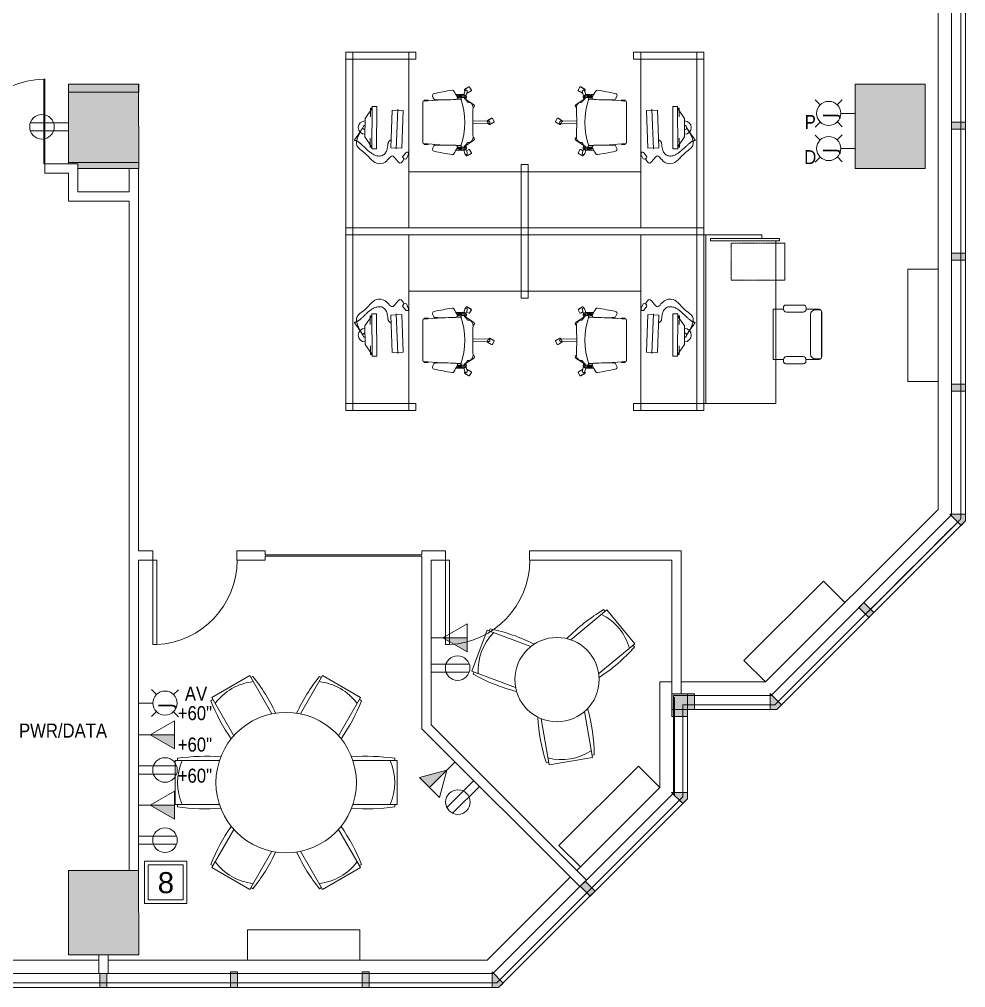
# Model space of a CAD drawing. Header units: inches. Extents: x 1 to 4574, y -953 to 1388.
# Drawn here: x 3360.3 to 3764.5, y -691.2 to -277.6 of the extents above; entities that cross this region are included whole.
import ezdxf

# ---------------------------------------------------------------- set-up
doc = ezdxf.new("R2010")
doc.units = ezdxf.units.IN
doc.header["$MEASUREMENT"] = 0
doc.linetypes.add('Dash', pattern=[0.25, 0.125, -0.125])
doc.linetypes.add('IMPORT-PHANTOM4', pattern=[0.625, 0.3125, -0.0625, 0.0625, -0.0625, 0.0625, -0.0625])
for name, color, linetype, lineweight in [('3rd Floor Revit Background_dwg', 8, 'Continuous', 9), ('A-ANNO-NOTE', 131, 'Continuous', 20), ('A-Area', 7, 'IMPORT-PHANTOM4', 9), ('A-DOOR', 31, 'Continuous', 9), ('A-FLOR', 192, 'Continuous', 9), ('A-WALL', 113, 'Continuous', 50), ('A-Wall-Exst', 7, 'Continuous', 9), ('A-Wall-Patt', 7, 'Continuous', 9), ('AWAEX', 7, 'Continuous', 9), ('E-COMM-IDEN', 2, 'Continuous', 9), ('E-ELEC-FIXT-IDEN', 2, 'Continuous', 9), ('I-FURN', 30, 'Continuous', 9), ('I-FURN-HDLN', 30, 'Continuous', 9), ('I-WALL', 2, 'Continuous', 9), ('MHV', 7, 'Continuous', 9)]:
    doc.layers.add(name, color=color, linetype=linetype, lineweight=lineweight)
doc.styles.add('Arial', font='arial.ttf', dxfattribs={"height": 9})
doc.styles.add('Arial_3', font='arial.ttf', dxfattribs={"width": 0.85, "height": 6})
doc.styles.add('Tahoma', font='tahoma.ttf', dxfattribs={"height": 6})

# ---------------------------------------------------------------- blocks, each defined once
blk = doc.blocks.new('Workstation - 6x6 - Workstation - 6x6-1564309-3rd Floor New Construction - Tel_Data_Elec Plan')
at = {"layer": 'I-FURN'}
for p, q in [((-28.5, 76.5), (-25.5, 76.5)), ((-28.5, 73.5), (-28.5, 76.5)), ((-25.5, 76.5), (-1.5, 76.5)), ((-25.5, 76.5), (-25.5, 73.5)), ((-1.5, 73.5), (-1.5, 76.5)), ((-1.5, 76.5), (1.5, 76.5)), ((-1.5, 76.5), (-1.5, 73.5)), ((1.5, 76.5), (-1.5, 76.5)), ((1.5, 76.5), (1.5, 73.5)), ((1.5, 73.5), (1.5, 76.5)), ((25.5, 76.5), (1.5, 76.5)), ((28.5, 76.5), (25.5, 76.5)), ((25.5, 76.5), (25.5, 73.5)), ((28.5, 73.5), (28.5, 76.5)), ((-25.5, 73.5), (-28.5, 73.5)), ((-25.5, 73.5), (-1.5, 73.5)), ((-25.5, 25.5), (-25.5, 73.5)), ((1.5, 73.5), (-1.5, 73.5)), ((-1.5, 73.5), (-1.5, 1.5)), ((-1.5, 73.5), (1.5, 73.5)), ((-1.5, 1.5), (-1.5, 73.5)), ((1.5, 1.5), (1.5, 73.5)), ((1.5, 73.5), (1.5, 1.5)), ((25.5, 73.5), (1.5, 73.5)), ((25.5, 73.5), (28.5, 73.5)), ((25.5, 25.5), (25.5, 73.5)), ((-47.27, 59.05), (-48.33, 60.88)), ((-48.32, 60.78), (-48.28, 60.8)), ((-47.35, 59.11), (-48.32, 60.78)), ((-48.26, 61.16), (-46.97, 61.9)), ((-47.32, 59.13), (-47.35, 59.11)), ((-47.21, 52.83), (-47.07, 59.37)), ((-46.04, 59.53), (-47, 58.97)), ((-46.69, 61.83), (-45.63, 59.99)), ((-46.65, 61.75), (-46.61, 61.77)), ((-46.61, 61.77), (-45.65, 60.09)), ((-45.71, 59.72), (-46.04, 59.53)), ((-45.89, 52.83), (-46.03, 59.37)), ((-45.65, 60.09), (-45.68, 60.07)), ((46.69, 61.83), (45.63, 59.99)), ((46.61, 61.77), (45.65, 60.09)), ((45.65, 60.09), (45.68, 60.07)), ((45.71, 59.72), (46.04, 59.53)), ((45.89, 52.83), (46.03, 59.37)), ((46.04, 59.53), (47, 58.97)), ((46.65, 61.75), (46.61, 61.77)), ((48.26, 61.16), (46.97, 61.9)), ((47.21, 52.83), (47.07, 59.37)), ((47.27, 59.05), (48.33, 60.88)), ((47.32, 59.13), (47.35, 59.11)), ((47.35, 59.11), (48.32, 60.78)), ((48.32, 60.78), (48.28, 60.8)), ((-60.64, 49.33), (-61.7, 51.17)), ((-61.69, 51.07), (-61.65, 51.09)), ((-60.72, 49.4), (-61.69, 51.07)), ((-61.63, 51.44), (-60.34, 52.19)), ((-60.07, 52.11), (-59.01, 50.28)), ((-60.02, 52.03), (-59.98, 52.05)), ((-59.98, 52.05), (-59.02, 50.38)), ((-57.8, 49.87), (-59.46, 50.37)), ((-59.02, 50.38), (-59.05, 50.36)), ((-57.65, 50.03), (-58.25, 49.41)), ((-56.45, 49.78), (-57.36, 50.07)), ((-56.81, 49.23), (-54.26, 53.12)), ((-54.26, 53.12), (-53.74, 53.53)), ((-38.84, 53.12), (-39.36, 53.53)), ((-36.29, 49.23), (-38.84, 53.12)), ((-36.64, 49.78), (-35.73, 50.07)), ((-35.45, 50.03), (-34.84, 49.41)), ((-35.3, 49.87), (-33.64, 50.37)), ((-34.37, 50.15), (-34.96, 51.17)), ((-34.94, 51.07), (-34.91, 51.09)), ((-34.41, 50.14), (-34.94, 51.07)), ((-34.88, 51.44), (-33.59, 52.19)), ((-33.32, 52.11), (-32.26, 50.28)), ((-33.27, 52.03), (-33.24, 52.05)), ((-33.24, 52.05), (-32.28, 50.38)), ((-32.34, 50), (-32.8, 49.74)), ((-32.28, 50.38), (-32.31, 50.36)), ((33.32, 52.11), (32.26, 50.28)), ((33.24, 52.05), (32.28, 50.38)), ((32.28, 50.38), (32.31, 50.36)), ((32.34, 50), (32.8, 49.74)), ((33.27, 52.03), (33.24, 52.05)), ((34.88, 51.44), (33.59, 52.19)), ((35.3, 49.87), (33.64, 50.37)), ((34.37, 50.15), (34.96, 51.17)), ((34.41, 50.14), (34.94, 51.07)), ((35.45, 50.03), (34.84, 49.41)), ((34.94, 51.07), (34.91, 51.09)), ((36.64, 49.78), (35.73, 50.07)), ((36.29, 49.23), (38.84, 53.12)), ((38.84, 53.12), (39.36, 53.53)), ((54.26, 53.12), (53.74, 53.53)), ((56.81, 49.23), (54.26, 53.12)), ((56.45, 49.78), (57.36, 50.07)), ((57.65, 50.03), (58.25, 49.41)), ((57.8, 49.87), (59.46, 50.37)), ((60.07, 52.11), (59.01, 50.28)), ((59.98, 52.05), (59.02, 50.38)), ((59.02, 50.38), (59.05, 50.36)), ((60.02, 52.03), (59.98, 52.05)), ((61.63, 51.44), (60.34, 52.19)), ((60.64, 49.33), (61.7, 51.17)), ((60.72, 49.4), (61.69, 51.07)), ((61.69, 51.07), (61.65, 51.09)), ((-60.69, 49.41), (-60.72, 49.4)), ((-60, 49.48), (-60.37, 49.26)), ((-58.42, 48.91), (-59.78, 49.38)), ((-58.49, 46.69), (-58.48, 45.54)), ((-58.4, 47.17), (-58.42, 48.98)), ((-58.34, 48.95), (-58.35, 48.03)), ((-58.35, 48.03), (-58.01, 48.02)), ((-57.05, 48.95), (-58.34, 48.95)), ((-58.05, 47.53), (-58.05, 46.27)), ((-58.01, 48.29), (-58.01, 46.32)), ((-57.56, 48.29), (-58.01, 48.29)), ((-57.56, 46.36), (-57.56, 48.29)), ((-57.56, 48.02), (-57.02, 48.01)), ((-57.52, 47.56), (-57.54, 46.32)), ((-57.22, 47.26), (-57.23, 48.01)), ((-57.11, 47.03), (-57.1, 46.69)), ((-57.1, 46.69), (-57.11, 46.18)), ((-56.83, 49.19), (-56.81, 49.23)), ((-56.47, 46.92), (-56.48, 45.93)), ((-36.63, 46.92), (-36.62, 45.93)), ((-36.27, 49.19), (-36.29, 49.23)), ((-35.54, 48.02), (-36.08, 48.01)), ((-36.05, 48.95), (-34.76, 48.95)), ((-35.98, 47.03), (-36, 46.69)), ((-36, 46.69), (-35.99, 46.18)), ((-35.87, 47.26), (-35.86, 48.01)), ((-35.57, 47.56), (-35.55, 46.32)), ((-35.54, 48.29), (-35.08, 48.29)), ((-35.54, 46.36), (-35.54, 48.29)), ((-35.08, 48.29), (-35.08, 46.32)), ((-34.74, 48.03), (-35.08, 48.02)), ((-35.04, 47.53), (-35.05, 46.27)), ((-34.76, 48.95), (-34.74, 48.03)), ((-34.7, 47.17), (-34.67, 48.98)), ((-34.68, 48.91), (-33.32, 49.38)), ((-34.61, 46.69), (-34.62, 45.54)), ((34.68, 48.91), (33.32, 49.38)), ((34.61, 46.69), (34.62, 45.54)), ((34.7, 47.17), (34.67, 48.98)), ((34.76, 48.95), (34.74, 48.03)), ((34.74, 48.03), (35.08, 48.02)), ((36.05, 48.95), (34.76, 48.95)), ((35.04, 47.53), (35.05, 46.27)), ((35.08, 48.29), (35.08, 46.32)), ((35.54, 48.29), (35.08, 48.29)), ((35.54, 46.36), (35.54, 48.29)), ((35.54, 48.02), (36.08, 48.01)), ((35.57, 47.56), (35.55, 46.32)), ((35.87, 47.26), (35.86, 48.01)), ((35.98, 47.03), (36, 46.69)), ((36, 46.69), (35.99, 46.18)), ((36.27, 49.19), (36.29, 49.23)), ((36.63, 46.92), (36.62, 45.93)), ((56.47, 46.92), (56.48, 45.93)), ((56.83, 49.19), (56.81, 49.23)), ((57.56, 48.02), (57.02, 48.01)), ((57.05, 48.95), (58.34, 48.95)), ((57.11, 47.03), (57.1, 46.69)), ((57.1, 46.69), (57.11, 46.18)), ((57.22, 47.26), (57.23, 48.01)), ((57.52, 47.56), (57.54, 46.32)), ((57.56, 48.29), (58.01, 48.29)), ((57.56, 46.36), (57.56, 48.29)), ((58.01, 48.29), (58.01, 46.32)), ((58.35, 48.03), (58.01, 48.02)), ((58.05, 47.53), (58.05, 46.27)), ((58.34, 48.95), (58.35, 48.03)), ((58.4, 47.17), (58.42, 48.98)), ((58.42, 48.91), (59.78, 49.38)), ((58.49, 46.69), (58.48, 45.54)), ((60, 49.48), (60.37, 49.26)), ((60.69, 49.41), (60.72, 49.4)), ((-56.05, 33.66), (-55.89, 33.66)), ((-56.05, 32.08), (-56.05, 33.66)), ((-55.89, 35.41), (-55.62, 31.63)), ((-55.89, 33.66), (-55.89, 32.08)), ((-37.48, 31.63), (-37.21, 35.41)), ((-37.2, 33.66), (-37.2, 32.08)), ((-37.05, 33.66), (-37.2, 33.66)), ((-37.05, 32.08), (-37.05, 33.66)), ((37.05, 33.66), (37.2, 33.66)), ((37.05, 32.08), (37.05, 33.66)), ((37.2, 33.66), (37.2, 32.08)), ((37.48, 31.63), (37.21, 35.41)), ((55.89, 35.41), (55.62, 31.63)), ((55.89, 33.66), (55.89, 32.08)), ((56.05, 33.66), (55.89, 33.66)), ((56.05, 32.08), (56.05, 33.66)), ((-55.89, 32.08), (-56.05, 32.08)), ((-55.62, 31.63), (-55.16, 31.5)), ((-55.16, 31.5), (-37.94, 31.5)), ((-37.94, 31.5), (-37.48, 31.63)), ((-37.2, 32.08), (-37.05, 32.08)), ((37.2, 32.08), (37.05, 32.08)), ((37.94, 31.5), (37.48, 31.63)), ((55.16, 31.5), (37.94, 31.5)), ((55.62, 31.63), (55.16, 31.5)), ((55.89, 32.08), (56.05, 32.08)), ((-76.5, 28.5), (-76.5, 1.5)), ((-76.5, 25.5), (-76.5, 28.5)), ((-76.5, 28.5), (-73.5, 28.5)), ((-73.5, 28.5), (-76.5, 28.5)), ((-73.5, 25.5), (-76.5, 25.5)), ((-73.5, 28.5), (-73.5, 25.5)), ((-73.5, 1.5), (-73.5, 28.5)), ((-73.5, 25.5), (-1.5, 25.5)), ((-32.76, 25.23), (-30.95, 24.45)), ((73.5, 25.5), (1.5, 25.5)), ((32.76, 25.23), (30.95, 24.45)), ((73.5, 28.5), (73.5, 25.5)), ((76.5, 28.5), (73.5, 28.5)), ((73.5, 28.5), (76.5, 28.5)), ((73.5, 1.5), (73.5, 28.5)), ((73.5, 25.5), (76.5, 25.5)), ((76.5, 28.5), (76.5, 1.5)), ((76.5, 25.5), (76.5, 28.5)), ((-52.22, 20.74), (-35.26, 20.05)), ((-51.58, 23.01), (-51.74, 18.36)), ((-35.58, 22.46), (-51.58, 23.01)), ((-35.74, 17.8), (-35.58, 22.46)), ((-31.89, 22.83), (-33.46, 24.02)), ((31.89, 22.83), (33.46, 24.02)), ((52.22, 20.74), (35.26, 20.05)), ((35.58, 22.46), (51.58, 23.01)), ((35.74, 17.8), (35.58, 22.46)), ((51.58, 23.01), (51.74, 18.36)), ((-51.74, 18.36), (-35.74, 17.8)), ((51.74, 18.36), (35.74, 17.8)), ((-53.39, 9.8), (-53.38, 11.8)), ((-35.26, 9.7), (-53.39, 9.8)), ((-53.38, 11.8), (-35.25, 11.7)), ((-52.61, 9.79), (-52.62, 9.07)), ((-52.62, 9.07), (-48.89, 9.05)), ((-48.28, 6.77), (-52.61, 9.79)), ((-36.03, 9.71), (-40.4, 6.73)), ((-39.77, 9), (-36.04, 8.98)), ((-36.04, 8.98), (-36.03, 9.71)), ((-35.25, 11.7), (-35.26, 9.7)), ((53.38, 11.8), (35.25, 11.7)), ((35.25, 11.7), (35.26, 9.7)), ((35.26, 9.7), (53.39, 9.8)), ((36.03, 9.71), (40.4, 6.73)), ((36.04, 8.98), (36.03, 9.71)), ((39.77, 9), (36.04, 8.98)), ((48.28, 6.77), (52.61, 9.79)), ((52.62, 9.07), (48.89, 9.05)), ((52.61, 9.79), (52.62, 9.07)), ((53.39, 9.8), (53.38, 11.8)), ((-40.4, 6.73), (-48.28, 6.77)), ((40.4, 6.73), (48.28, 6.77)), ((-76.5, -1.5), (-76.5, 1.5)), ((-76.5, 1.5), (-73.5, 1.5)), ((-73.5, 1.5), (-73.5, -1.5)), ((-1.5, 1.5), (-73.5, 1.5)), ((-1.5, 1.5), (1.5, 1.5)), ((-1.5, -1.5), (-1.5, 1.5)), ((1.5, 1.5), (-1.5, 1.5)), ((-1.5, 1.5), (-1.5, -1.5)), ((1.5, 1.5), (1.5, -1.5)), ((1.5, -1.5), (1.5, 1.5)), ((1.5, 1.5), (73.5, 1.5)), ((73.5, 1.5), (73.5, -1.5)), ((76.5, 1.5), (73.5, 1.5)), ((76.5, -1.5), (76.5, 1.5)), ((-73.5, -1.5), (-76.5, -1.5)), ((-73.5, -1.5), (-1.5, -1.5)), ((1.5, -1.5), (-1.5, -1.5)), ((-1.5, -1.5), (1.5, -1.5)), ((73.5, -1.5), (1.5, -1.5)), ((73.5, -1.5), (76.5, -1.5))]:
    blk.add_line(p, q, dxfattribs=at)
for centre, radius, start, end in [((-48.16, 60.98), 0.2, 120, 210), ((-47.1, 59.15), 0.2, 209.8466, 275.235), ((-47.1, 59.15), 0.2, 275.235, 299.8607), ((-45.54, 59.34), 1.53, 164.4505, 178.7927), ((-46.45, 59.59), 0.583, 134.254, 164.4505), ((-46.87, 61.73), 0.2, 30, 120.1357), ((-46.55, 59.69), 0.445, 45.7229, 134.2771), ((-46.64, 59.59), 0.583, 15.5495, 45.746), ((-47.55, 59.34), 1.53, 1.2073, 15.5495), ((-45.81, 59.89), 0.2, 299.8643, 30), ((45.81, 59.89), 0.2, 150, 240.1357), ((47.55, 59.34), 1.53, 164.4505, 178.7927), ((46.64, 59.59), 0.583, 134.254, 164.4505), ((46.55, 59.69), 0.445, 45.7229, 134.2771), ((46.87, 61.73), 0.2, 59.8643, 150), ((46.45, 59.59), 0.583, 15.5495, 45.746), ((47.1, 59.15), 0.2, 240.1393, 264.765), ((45.54, 59.34), 1.53, 1.2073, 15.5495), ((47.1, 59.15), 0.2, 264.765, 330.1534), ((48.16, 60.98), 0.2, 330, 60), ((-61.53, 51.27), 0.2, 119.832, 210), ((-59.92, 49.97), 0.445, 117.8208, 206.0638), ((-60.24, 52.01), 0.2, 30, 120), ((-59.8, 50.03), 0.583, 206.0911, 236.3507), ((-59.86, 49.85), 0.583, 87.4248, 117.8208), ((-59.9, 48.91), 1.53, 73.2073, 87.502), ((-59.18, 50.18), 0.2, 15.1327, 29.8705), ((-57.46, 49.76), 0.323, 29.6621, 124.4716), ((-57.92, 49.37), 0.922, 9.6607, 36.4682), ((-60.32, 53.76), 5.75, 305.3709, 317.4948), ((-52.29, 45.83), 5.54, 121.0187, 133.18), ((-70.37, 51.52), 15.26, 356.4473, 358.5687), ((-52.87, 50.72), 2.29, 134.5977, 169.3918), ((-52.74, 50.06), 2.87, 95.705, 127.0086), ((-53.9, 52.43), 1.12, 25.6219, 82.0752), ((-46.55, 297.94), 245.12, 268.4848, 271.5152), ((-39.2, 52.43), 1.12, 97.9248, 154.3781), ((-40.35, 50.06), 2.87, 52.9914, 84.295), ((-40.23, 50.72), 2.29, 10.6082, 45.4023), ((-22.73, 51.52), 15.26, 181.4313, 183.5527), ((-40.81, 45.83), 5.54, 46.82, 58.9813), ((-32.78, 53.76), 5.75, 222.5052, 234.6291), ((-35.17, 49.37), 0.922, 143.5318, 170.3393), ((-35.63, 49.76), 0.323, 55.5284, 150.3379), ((-34.79, 51.27), 0.2, 119.8879, 210), ((-33.2, 48.91), 1.53, 92.498, 106.7927), ((-33.49, 52.01), 0.2, 30, 120), ((-33.24, 49.85), 0.583, 62.1792, 92.5752), ((-33.3, 50.03), 0.583, 303.4497, 333.9089), ((-33.18, 49.97), 0.445, 333.9362, 62.1792), ((-32.44, 50.18), 0.2, 300, 30.2094), ((32.44, 50.18), 0.2, 149.7906, 240), ((33.18, 49.97), 0.445, 117.8208, 206.0638), ((33.3, 50.03), 0.583, 206.0911, 236.5503), ((33.24, 49.85), 0.583, 87.4248, 117.8208), ((33.2, 48.91), 1.53, 73.2073, 87.502), ((33.49, 52.01), 0.2, 60, 150), ((34.79, 51.27), 0.2, 330, 60.1121), ((35.63, 49.76), 0.323, 29.6621, 124.4716), ((35.17, 49.37), 0.922, 9.6607, 36.4682), ((32.78, 53.76), 5.75, 305.3709, 317.4948), ((40.81, 45.83), 5.54, 121.0187, 133.18), ((22.73, 51.52), 15.26, 356.4473, 358.5687), ((40.23, 50.72), 2.29, 134.5977, 169.3918), ((40.35, 50.06), 2.87, 95.705, 127.0086), ((39.2, 52.43), 1.12, 25.6219, 82.0752), ((46.55, 297.94), 245.12, 268.4848, 271.5152), ((53.9, 52.43), 1.12, 97.9248, 154.3781), ((52.74, 50.06), 2.87, 52.9914, 84.295), ((52.87, 50.72), 2.29, 10.6082, 45.4023), ((70.37, 51.52), 15.26, 181.4313, 183.5527), ((52.29, 45.83), 5.54, 46.82, 58.9813), ((60.32, 53.76), 5.75, 222.5052, 234.6291), ((57.92, 49.37), 0.922, 143.5318, 170.3393), ((57.46, 49.76), 0.323, 55.5284, 150.3379), ((59.18, 50.18), 0.2, 150.1295, 164.8673), ((59.9, 48.91), 1.53, 92.498, 106.7927), ((59.86, 49.85), 0.583, 62.1792, 92.5752), ((60.24, 52.01), 0.2, 60, 150), ((59.8, 50.03), 0.583, 303.6493, 333.9089), ((59.92, 49.97), 0.445, 333.9362, 62.1792), ((61.53, 51.27), 0.2, 330, 60.168), ((-60.47, 49.43), 0.2, 210, 299.888), ((-59.27, 50.82), 1.53, 236.4124, 250.7927), ((-45.25, 20.67), 28.17, 115.3981, 121.4567), ((-57.61, 46.77), 0.887, 120.1857, 184.8367), ((-57.83, 48.99), 0.593, 84.0219, 180.9117), ((-57.75, 45.83), 0.533, 66.9672, 123.7509), ((-57.75, 45.9), 0.5, 67.0573, 121.4674), ((-57.9, 48.94), 0.657, 1.3207, 77.9642), ((-58.04, 46.73), 0.971, 17.6225, 57.9495), ((-57.03, 45.48), 0.711, 2.0473, 115.4842), ((-56.1, 48.52), 1.04, 148.1398, 233.8639), ((-58.24, 49.29), 1.25, 346.3769, 10.9189), ((-46.55, 17.95), 31.42, 71.1164, 108.8836), ((-54.64, 46.83), 1.84, 146.599, 177.2887), ((-38.46, 46.83), 1.84, 2.7113, 33.401), ((-36.07, 45.48), 0.711, 64.5158, 177.9527), ((-37, 48.52), 1.04, 306.1361, 31.8602), ((-34.85, 49.29), 1.25, 169.0811, 193.6231), ((-35.06, 46.73), 0.971, 122.0505, 162.3775), ((-35.19, 48.94), 0.657, 102.0358, 178.6793), ((-47.84, 20.67), 28.17, 58.5497, 64.6019), ((-35.34, 45.83), 0.533, 56.2491, 113.0328), ((-35.34, 45.9), 0.5, 58.5326, 112.9427), ((-35.27, 48.99), 0.593, 359.0883, 95.9781), ((-35.49, 46.77), 0.887, 355.1633, 59.8143), ((-33.82, 50.82), 1.53, 289.2073, 303.5114), ((33.82, 50.82), 1.53, 236.4886, 250.7927), ((47.84, 20.67), 28.17, 115.3981, 121.4503), ((35.49, 46.77), 0.887, 120.1857, 184.8367), ((35.27, 48.99), 0.593, 84.0219, 180.9117), ((35.34, 45.83), 0.533, 66.9672, 123.7509), ((35.34, 45.9), 0.5, 67.0573, 121.4674), ((35.19, 48.94), 0.657, 1.3207, 77.9642), ((35.06, 46.73), 0.971, 17.6225, 57.9495), ((36.07, 45.48), 0.711, 2.0473, 115.4842), ((37, 48.52), 1.04, 148.1398, 233.8639), ((34.85, 49.29), 1.25, 346.3769, 10.9189), ((46.55, 17.95), 31.42, 71.1164, 108.8836), ((38.46, 46.83), 1.84, 146.599, 177.2887), ((54.64, 46.83), 1.84, 2.7113, 33.401), ((57.03, 45.48), 0.711, 64.5158, 177.9527), ((56.1, 48.52), 1.04, 306.1361, 31.8602), ((58.24, 49.29), 1.25, 169.0811, 193.6231), ((58.04, 46.73), 0.971, 122.0505, 162.3775), ((57.9, 48.94), 0.657, 102.0358, 178.6793), ((45.25, 20.67), 28.17, 58.5433, 64.6019), ((57.75, 45.83), 0.533, 56.2491, 113.0328), ((57.75, 45.9), 0.5, 58.5326, 112.9427), ((57.83, 48.99), 0.593, 359.0883, 95.9781), ((57.61, 46.77), 0.887, 355.1633, 59.8143), ((59.27, 50.82), 1.53, 289.2073, 303.5876), ((60.47, 49.43), 0.2, 240.112, 330), ((-59.56, 44.06), 0.749, 121.5732, 189.0231), ((113.54, 72.48), 176.17, 189.3216, 191.8621), ((-211.8, 39.95), 155.58, 358.8191, 2.0473), ((118.7, 39.95), 155.58, 177.9527, 181.1809), ((-206.63, 72.48), 176.17, 348.1407, 350.6784), ((-33.53, 44.06), 0.749, 350.9769, 58.6662), ((33.53, 44.06), 0.749, 121.3338, 189.0231), ((206.63, 72.48), 176.17, 189.3216, 191.8593), ((-118.7, 39.95), 155.58, 358.8191, 2.0473), ((211.8, 39.95), 155.58, 177.9527, 181.1809), ((-113.54, 72.48), 176.17, 348.1379, 350.6784), ((59.56, 44.06), 0.749, 350.9769, 58.4268), ((209.19, 57.38), 265.99, 183.7702, 184.7367), ((-302.29, 57.38), 265.99, 355.2633, 356.2298), ((302.29, 57.38), 265.99, 183.7702, 184.7367), ((-209.19, 57.38), 265.99, 355.2633, 356.2298), ((-58.03, 36.45), 0.859, 192.1424, 292.8427), ((-61.62, 45.01), 10.15, 292.7913, 299.9233), ((-56.87, 36.75), 0.615, 299.9233, 358.8191), ((-55.33, 33.83), 0.589, 197.5488, 225.5119), ((-37.77, 33.83), 0.589, 314.4881, 342.4512), ((-36.23, 36.75), 0.615, 181.1809, 240.0767), ((-31.47, 45.01), 10.15, 240.0767, 247.2087), ((-35.07, 36.45), 0.859, 247.1573, 348.4211), ((35.07, 36.45), 0.859, 191.5789, 292.8427), ((31.47, 45.01), 10.15, 292.7913, 299.9233), ((36.23, 36.75), 0.615, 299.9233, 358.8191), ((37.77, 33.83), 0.589, 197.5488, 225.5119), ((55.33, 33.83), 0.589, 314.4881, 342.4512), ((56.87, 36.75), 0.615, 181.1809, 240.0767), ((61.62, 45.01), 10.15, 240.0767, 247.2087), ((58.03, 36.45), 0.859, 247.1573, 347.8576), ((-55.33, 31.9), 0.589, 125.1062, 162.4512), ((-37.77, 31.9), 0.589, 17.5488, 54.8938), ((37.77, 31.9), 0.589, 125.1062, 162.4512), ((55.33, 31.9), 0.589, 17.5488, 54.8938), ((-33.17, 24.66), 0.703, 53.6377, 246.0314), ((33.17, 24.66), 0.703, 293.9686, 126.3623), ((-32.02, 23.99), 1.17, 276.4899, 23.1791), ((32.02, 23.99), 1.17, 156.8209, 263.5101), ((-44.34, 6.75), 2.88, 179.7002, 359.7002), ((-44.34, 6.75), 0.885, 179.7002, 359.7002), ((44.34, 6.75), 2.88, 180.2998, 0.2998), ((44.34, 6.75), 0.885, 180.2998, 0.2998)]:
    blk.add_arc(centre, radius, start, end, dxfattribs=at)
for points, knots in [([(-44.31, 5.87), (-37.07, 1.09), (-33.91, 7.56), (-28.34, 10.27), (-29.21, 16.39), (-34.37, 18.27), (-27.73, 21.55), (-30.02, 22.89), (-31.01, 23.4)], [0, 0, 0, 0, 4.203758, 11.310205, 15.301003, 21.109862, 25.639067, 29.008441, 29.008441, 29.008441, 29.008441]), ([(44.31, 5.87), (37.07, 1.09), (33.91, 7.56), (28.34, 10.27), (29.21, 16.39), (34.37, 18.27), (27.73, 21.55), (30.02, 22.89), (31.01, 23.4)], [0, 0, 0, 0, 4.203758, 11.310205, 15.301003, 21.109862, 25.639067, 29.008441, 29.008441, 29.008441, 29.008441]), ([(-44.31, 5.87), (-44.1, 5.73), (-43.67, 5.45), (-43.03, 5.03), (-42.39, 4.6), (-41.86, 4.24), (-41.44, 3.95), (-41.13, 3.73), (-40.82, 3.51), (-40.5, 3.28), (-40.19, 3.06), (-39.93, 2.87), (-39.72, 2.72), (-39.59, 2.63), (-39.49, 2.56), (-39.41, 2.5), (-39.33, 2.45), (-39.27, 2.41), (-39.22, 2.38), (-39.18, 2.36), (-39.15, 2.33), (-39.11, 2.31), (-39.07, 2.29), (-39.03, 2.27), (-39, 2.27), (-38.97, 2.27), (-38.95, 2.27), (-38.91, 2.28), (-38.89, 2.3), (-38.87, 2.32), (-38.85, 2.35), (-38.84, 2.38), (-38.83, 2.42), (-38.82, 2.45), (-38.82, 2.48), (-38.81, 2.51), (-38.8, 2.56), (-38.79, 2.62), (-38.77, 2.7), (-38.75, 2.78), (-38.73, 2.86), (-38.71, 2.93), (-38.68, 3.04), (-38.62, 3.22), (-38.5, 3.47), (-38.34, 3.74), (-38.15, 4.01), (-37.95, 4.27), (-37.75, 4.52), (-37.47, 4.86), (-37.11, 5.26), (-36.67, 5.74), (-36.03, 6.42), (-35.19, 7.31), (-34.19, 8.44), (-33.27, 9.63), (-32.51, 11), (-32.16, 12.3), (-32.19, 13.42), (-32.42, 14.23), (-32.86, 14.94), (-33.49, 15.5), (-34.23, 15.89), (-34.94, 16.14), (-35.59, 16.29), (-36.17, 16.4), (-36.75, 16.48), (-37.24, 16.54), (-37.63, 16.6), (-37.92, 16.67), (-38.19, 16.77), (-38.44, 16.94), (-38.64, 17.15), (-38.81, 17.39), (-38.96, 17.65), (-39.04, 17.83), (-39.08, 17.91)], [0, 0, 0, 0, 0.063928, 0.127857, 0.191785, 0.255713, 0.287677, 0.319641, 0.351605, 0.38357, 0.415534, 0.447498, 0.46348, 0.479462, 0.487453, 0.495444, 0.503435, 0.511426, 0.514814, 0.518203, 0.521591, 0.524979, 0.528367, 0.531756, 0.535144, 0.536838, 0.538532, 0.54192, 0.545309, 0.547003, 0.548697, 0.552085, 0.555473, 0.558862, 0.560556, 0.56225, 0.565638, 0.572415, 0.579191, 0.585968, 0.592744, 0.599521, 0.606297, 0.61985, 0.646956, 0.674062, 0.701168, 0.728275, 0.755381, 0.782487, 0.836699, 0.890911, 0.945123, 1.070551, 1.19598, 1.321408, 1.446836, 1.585346, 1.654601, 1.723857, 1.793112, 1.862367, 1.931622, 2.000877, 2.049938, 2.099, 2.148061, 2.197123, 2.221654, 2.246184, 2.270715, 2.295246, 2.319777, 2.344307, 2.368838, 2.393369, 2.393369, 2.393369, 2.393369]), ([(44.31, 5.87), (44.1, 5.73), (43.67, 5.45), (43.03, 5.03), (42.39, 4.6), (41.86, 4.24), (41.44, 3.95), (41.13, 3.73), (40.82, 3.51), (40.5, 3.28), (40.19, 3.06), (39.93, 2.87), (39.72, 2.72), (39.59, 2.63), (39.49, 2.56), (39.41, 2.5), (39.33, 2.45), (39.27, 2.41), (39.22, 2.38), (39.18, 2.36), (39.15, 2.33), (39.11, 2.31), (39.07, 2.29), (39.03, 2.27), (39, 2.27), (38.97, 2.27), (38.95, 2.27), (38.91, 2.28), (38.89, 2.3), (38.87, 2.32), (38.85, 2.35), (38.84, 2.38), (38.83, 2.42), (38.82, 2.45), (38.82, 2.48), (38.81, 2.51), (38.8, 2.56), (38.79, 2.62), (38.77, 2.7), (38.75, 2.78), (38.73, 2.86), (38.71, 2.93), (38.68, 3.04), (38.62, 3.22), (38.5, 3.47), (38.34, 3.74), (38.15, 4.01), (37.95, 4.27), (37.75, 4.52), (37.47, 4.86), (37.11, 5.26), (36.67, 5.74), (36.03, 6.42), (35.19, 7.31), (34.19, 8.44), (33.27, 9.63), (32.51, 11), (32.16, 12.3), (32.19, 13.42), (32.42, 14.23), (32.86, 14.94), (33.49, 15.5), (34.23, 15.89), (34.94, 16.14), (35.59, 16.29), (36.17, 16.4), (36.75, 16.48), (37.24, 16.54), (37.63, 16.6), (37.92, 16.67), (38.19, 16.77), (38.44, 16.94), (38.64, 17.15), (38.81, 17.39), (38.96, 17.65), (39.04, 17.83), (39.08, 17.91)], [0, 0, 0, 0, 0.063928, 0.127857, 0.191785, 0.255713, 0.287677, 0.319641, 0.351605, 0.38357, 0.415534, 0.447498, 0.46348, 0.479462, 0.487453, 0.495444, 0.503435, 0.511426, 0.514814, 0.518203, 0.521591, 0.524979, 0.528367, 0.531756, 0.535144, 0.536838, 0.538532, 0.54192, 0.545309, 0.547003, 0.548697, 0.552085, 0.555473, 0.558862, 0.560556, 0.56225, 0.565638, 0.572415, 0.579191, 0.585968, 0.592744, 0.599521, 0.606297, 0.61985, 0.646956, 0.674062, 0.701168, 0.728275, 0.755381, 0.782487, 0.836699, 0.890911, 0.945123, 1.070551, 1.19598, 1.321408, 1.446836, 1.585346, 1.654601, 1.723857, 1.793112, 1.862367, 1.931622, 2.000877, 2.049938, 2.099, 2.148061, 2.197123, 2.221654, 2.246184, 2.270715, 2.295246, 2.319777, 2.344307, 2.368838, 2.393369, 2.393369, 2.393369, 2.393369])]:
    blk.add_open_spline(points, degree=3, knots=knots, dxfattribs=at)
blk = doc.blocks.new('Single-Flush - 36_ x 96_-1532445-3rd Floor New Construction - Tel_Data_Elec Plan')
at = {"layer": 'A-DOOR', "color": 250, "lineweight": 20}
for p, q in [((16.25, 2), (16.25, 38.02)), ((18, 38.02), (16.25, 38.02)), ((18, 2), (18, 38.02)), ((18, 2), (16.25, 2))]:
    blk.add_line(p, q, dxfattribs=at)
at = {"layer": 'A-DOOR'}
blk.add_arc((18, 2), 36.07, 92.7812, 180, dxfattribs=at)
blk = doc.blocks.new('Table _ Chairs - Seats 3 - 3 Diameter-571322-3rd Floor New Construction - Tel_Data_Elec Plan')
at = {"layer": 'I-FURN'}
for p, q in [((-9.37, 34.37), (-10.37, 34.37)), ((-9.37, 35.37), (-9.37, 15.37)), ((9.38, 35.37), (-9.37, 35.37)), ((9.38, 15.37), (9.38, 35.37)), ((10.38, 34.37), (9.38, 34.37)), ((-17.99, 0.44), (-35.32, -9.57)), ((35.32, -9.57), (17.99, 0.44)), ((-34.96, -8.2), (-34.46, -9.07)), ((34.46, -9.07), (34.96, -8.2)), ((-35.32, -9.57), (-25.95, -25.81)), ((25.95, -25.81), (35.32, -9.57)), ((-25.95, -25.81), (-8.62, -15.8)), ((8.62, -15.8), (25.95, -25.81)), ((-25.08, -25.31), (-24.58, -26.17)), ((24.58, -26.17), (25.08, -25.31))]:
    blk.add_line(p, q, dxfattribs=at)
blk.add_circle((0, 0), 18, dxfattribs=at)
for centre, radius, start, end in [((66.41, 22.75), 77.66, 171.3911, 186.1722), ((0, 11.4), 22.97, 65.9148, 114.0852), ((-66.41, 22.75), 77.66, 353.8278, 8.6089), ((13.5, -68.89), 77.66, 113.8278, 128.6089), ((-13.5, -68.89), 77.66, 51.3911, 66.1722), ((-9.87, -5.7), 22.97, 185.9148, 234.0852), ((9.87, -5.7), 22.97, 305.9148, 354.0852), ((-52.91, 46.14), 77.66, 291.3911, 306.1722), ((52.91, 46.14), 77.66, 233.8278, 248.6089)]:
    blk.add_arc(centre, radius, start, end, dxfattribs=at)
blk = doc.blocks.new('6FT_BENCHES - 6FT_BENCHES-1759733-3rd Floor New Construction - Tel_Data_Elec Plan')
at = {"layer": 'I-FURN'}
for p, q in [((-15.74, 30.23), (-15.74, -41.77)), ((-14.99, 30.23), (-15.74, 30.23)), ((9, 30.23), (-14.99, 30.23)), ((-14.99, -41.77), (-14.99, 30.23)), ((9, 28.73), (9, 30.23)), ((-12.88, 28.73), (-12.88, 27.67)), ((16.49, 28.73), (-12.88, 28.73)), ((-12.88, 27.67), (16.49, 27.67)), ((14.99, -41.77), (14.99, 27.67)), ((18.82, 26.62), (14.99, 26.62)), ((16.49, 27.67), (16.49, 28.73)), ((18.82, 10.89), (18.82, 26.62)), ((18.82, 26.62), (18.82, 10.89)), ((14.99, 10.89), (18.82, 10.89)), ((26.85, 0.26), (19.27, 0.26)), ((13.77, -1.52), (13.77, -23.02)), ((18.24, -1.52), (13.77, -1.52)), ((18.24, -0.77), (18.24, -1.52)), ((19.52, -2.79), (26.63, -2.79)), ((27.9, -1.52), (27.9, -0.8)), ((33.47, -1.52), (27.9, -1.52)), ((29.84, -20.77), (29.84, -3.77)), ((33.62, -1.77), (31.84, -1.77)), ((34.47, -22.02), (34.47, -2.52)), ((34.62, -21.77), (34.62, -2.77)), ((13.77, -23.02), (18.24, -23.02)), ((18.24, -23.02), (18.24, -23.77)), ((19.27, -24.8), (26.8, -24.8)), ((26.59, -21.75), (19.52, -21.75)), ((27.86, -23.02), (33.47, -23.02)), ((27.86, -23.74), (27.86, -23.02)), ((33.62, -22.77), (31.84, -22.77)), ((-15.74, -41.77), (-14.99, -41.77)), ((-14.99, -41.77), (14.99, -41.77))]:
    blk.add_line(p, q, dxfattribs=at)
for centre, radius, start, end in [((19.27, -0.77), 1.03, 90, 180), ((26.85, -0.8), 1.06, 0, 90), ((19.52, -1.52), 1.27, 180, 270), ((26.63, -1.52), 1.27, 270, 360), ((31.84, -3.77), 2, 90, 180), ((33.47, -2.52), 1, 360, 90), ((33.62, -2.77), 1, 360, 90), ((19.52, -23.02), 1.27, 90, 180), ((19.27, -23.77), 1.03, 180, 270), ((26.59, -23.02), 1.27, 0, 90), ((26.8, -23.74), 1.06, 270, 0), ((31.84, -20.77), 2, 180, 270), ((33.47, -22.02), 1, 270, 360), ((33.62, -21.77), 1, 270, 360)]:
    blk.add_arc(centre, radius, start, end, dxfattribs=at)
at = {"layer": 'I-FURN-HDLN', "linetype": 'Dash'}
for p, q in [((-4.05, 26.62), (-4.05, 10.89)), ((14.99, 26.62), (-4.05, 26.62)), ((-4.05, 10.89), (14.99, 10.89))]:
    blk.add_line(p, q, dxfattribs=at)
blk = doc.blocks.new('Single-Glass - No Frame - 36_ x 96_-2992229-3rd Floor New Construction - Tel_Data_Elec Plan')
at = {"layer": 'A-DOOR', "color": 250, "lineweight": 20}
for p, q in [((17.5, 2), (17.5, 38.06)), ((18, 38.06), (17.5, 38.06)), ((18, 2), (18, 38.06)), ((18, 2), (17.5, 2))]:
    blk.add_line(p, q, dxfattribs=at)
at = {"layer": 'A-DOOR'}
blk.add_arc((18, 2), 36.07, 90.7943, 180, dxfattribs=at)
blk = doc.blocks.new('Table _ Chairs - Seats 6 - 5 Diameter-571312-3rd Floor New Construction - Tel_Data_Elec Plan')
at = {"layer": 'I-FURN'}
for p, q in [((-9.37, 46.37), (-10.37, 46.37)), ((-9.37, 47.37), (-9.37, 28.5)), ((9.38, 47.37), (-9.37, 47.37)), ((9.38, 28.5), (9.38, 47.37)), ((10.38, 46.37), (9.38, 46.37)), ((-36.34, 31.81), (-45.72, 15.57)), ((-19.99, 22.37), (-36.34, 31.81)), ((-34.97, 32.17), (-35.47, 31.31)), ((36.34, 31.81), (19.99, 22.37)), ((35.47, 31.31), (34.97, 32.17)), ((45.72, 15.57), (36.34, 31.81)), ((-45.72, 15.57), (-29.37, 6.13)), ((-44.85, 15.07), (-45.35, 14.2)), ((29.37, 6.13), (45.72, 15.57)), ((45.35, 14.2), (44.85, 15.07)), ((-29.37, -6.13), (-45.72, -15.57)), ((45.72, -15.57), (29.37, -6.13)), ((-45.72, -15.57), (-36.34, -31.81)), ((-45.35, -14.2), (-44.85, -15.07)), ((36.34, -31.81), (45.72, -15.57)), ((44.85, -15.07), (45.35, -14.2)), ((-36.34, -31.81), (-19.99, -22.37)), ((19.99, -22.37), (36.34, -31.81)), ((-9.37, -28.5), (-9.37, -47.38)), ((9.38, -47.38), (9.38, -28.5)), ((-35.47, -31.31), (-34.97, -32.17)), ((34.97, -32.17), (35.47, -31.31)), ((-10.37, -46.38), (-9.37, -46.38)), ((-9.37, -47.38), (9.38, -47.38)), ((9.38, -46.38), (10.38, -46.38))]:
    blk.add_line(p, q, dxfattribs=at)
blk.add_circle((0, 0), 30, dxfattribs=at)
for centre, radius, start, end in [((66.41, 34.75), 77.66, 171.3911, 185.0379), ((0, 23.4), 22.97, 65.9148, 114.0852), ((-66.41, 34.75), 77.66, 354.9621, 8.6089), ((-20.27, 11.7), 22.97, 125.9148, 174.0852), ((-63.3, -40.14), 77.66, 54.9621, 68.6089), ((63.3, -40.14), 77.66, 111.3911, 125.0379), ((20.27, 11.7), 22.97, 5.9148, 54.0852), ((3.11, 74.89), 77.66, 231.3911, 245.0379), ((-3.11, 74.89), 77.66, 294.9621, 308.6089), ((3.11, -74.89), 77.66, 114.9621, 128.6089), ((-3.11, -74.89), 77.66, 51.3911, 65.0379), ((-20.27, -11.7), 22.97, 185.9148, 234.0852), ((20.27, -11.7), 22.97, 305.9148, 354.0852), ((-63.3, 40.14), 77.66, 291.3911, 305.0379), ((63.3, 40.14), 77.66, 234.9621, 248.6089), ((66.41, -34.75), 77.66, 174.9621, 188.6089), ((-66.41, -34.75), 77.66, 351.3911, 5.0379), ((0, -23.4), 22.97, 245.9148, 294.0852)]:
    blk.add_arc(centre, radius, start, end, dxfattribs=at)
blk = doc.blocks.new('3rd Floor Revit Background_dwg-1506769-3rd Floor New Construction - Tel_Data_Elec Plan')
at = {"layer": 'AWAEX'}
for points in [[(1513.14, -341.22), (1533.68, -341.22), (1533.67, -305.22), (1503.68, -305.22), (1503.68, -339.22), (1507.64, -339.22), (1507.64, -341.22)], [(1869.68, -341.22), (1869.68, -305.22), (1839.68, -305.22), (1839.68, -341.22)], [(1880.9, -324.46), (1886.88, -324.46), (1886.88, -321.46), (1880.9, -321.46)], [(1880.9, -380.46), (1886.88, -380.46), (1886.88, -377.46), (1880.9, -377.46)], [(1880.9, -436.46), (1886.88, -436.46), (1886.88, -433.46), (1880.9, -433.46)], [(1884.92, -493.73), (1880.15, -488.96), (1886.9, -488.96), (1886.9, -491.76)], [(1845.57, -533.05), (1847.69, -530.93), (1843.46, -526.7), (1841.34, -528.82)], [(1768.06, -572.38), (1761.36, -572.38), (1761.37, -565.7), (1768.06, -565.7)], [(1771.06, -572.38), (1771.05, -565.69), (1768.06, -565.69), (1768.06, -572.38)], [(1806.27, -572.38), (1808.25, -570.4), (1803.47, -565.63), (1803.47, -572.38)], [(1768.05, -575.38), (1768.05, -572.38), (1761.36, -572.38), (1761.36, -575.38)], [(1766.08, -612.57), (1761.31, -607.8), (1768.06, -607.8), (1768.06, -610.6)], [(1529.67, -677.22), (1533.68, -677.22), (1533.67, -641.23), (1503.68, -641.22), (1503.68, -677.22), (1528.59, -677.22)], [(1726.52, -652.11), (1722.29, -647.88), (1724.41, -645.76), (1728.64, -649.99)], [(1520.06, -691.22), (1520.06, -685.22), (1517.06, -685.22), (1517.06, -691.22)], [(1575.96, -691.22), (1575.96, -684.53), (1572.96, -684.53), (1572.96, -691.22)], [(1632.13, -691.22), (1632.13, -684.53), (1629.13, -684.53), (1629.13, -691.22)], [(1687.43, -691.22), (1689.41, -689.25), (1684.63, -684.47), (1684.63, -691.22)]]:
    blk.add_hatch(color=256, dxfattribs=at).paths.add_polyline_path(points, flags=0)
at = {"layer": 'A-Area', "flags": 128}
for points in [[(1884.9, 180.92), (1805.75, 260.07), (1767.28, 260.07), (1767.28, 298.53), (1688.13, 377.68), (735.1, 377.68), (571.4, 213.99), (494.75, 290.64), (524.68, 320.57), (524.68, 419.78), (401.76, 542.7), (362.39, 542.7), (362.39, 582.06), (243.34, 701.12), (204.04, 701.12), (204.04, 740.42), (84.92, 859.54), (45.55, 859.54), (45.55, 898.9), (-441.32, 1385.78), (-666.56, 1385.78), (-745.3, 1307.04), (-745.3, 1267.7), (-784.64, 1267.7), (-863.31, 1189.03), (-863.31, 289.89), (-745.28, 171.87), (-705.91, 171.87), (-705.91, 132.5), (-587.52, 14.1), (-548.15, 14.1), (-548.15, -25.26), (-39.5, -533.91), (-0.12, -533.91), (-0.12, -573.29), (115.81, -689.22), (514.38, -689.22), (542.18, -661.42), (569.98, -689.22), (1686.6, -689.22), (1766.06, -609.77), (1766.06, -570.38), (1805.44, -570.38), (1884.9, -490.93), (1884.9, 180.92)], [(-745.3, 1267.7), (-745.3, 1307.04), (-666.56, 1385.78), (-441.32, 1385.78), (45.55, 898.9), (45.55, 859.54), (84.92, 859.54), (204.04, 740.42), (204.04, 701.12), (243.34, 701.12), (362.39, 582.06), (362.39, 542.7), (401.76, 542.7), (524.68, 419.78), (524.68, 320.57), (494.75, 290.64), (571.4, 213.99), (735.1, 377.68), (1688.13, 377.68), (1767.28, 298.53), (1767.28, 260.07), (1805.75, 260.07), (1884.9, 180.92), (1884.9, -490.93), (1805.44, -570.38), (1766.06, -570.38), (1766.06, -609.77), (1686.6, -689.22), (569.98, -689.22), (542.18, -661.42), (514.38, -689.22), (231.68, -689.22)]]:
    blk.add_lwpolyline(points, dxfattribs=at)
at = {"layer": 'A-Wall-Exst', "flags": 128}
blk.add_lwpolyline([(1503.68, -305.22), (1503.68, -308.72), (1533.68, -308.72), (1533.68, -305.22), (1503.68, -305.22)], dxfattribs=at)
at = {"layer": 'A-Wall-Patt'}
for p, q in [((1503.68, -305.22), (1503.68, -308.72)), ((1533.68, -305.22), (1533.68, -308.72))]:
    blk.add_line(p, q, dxfattribs=at)
at = {"layer": 'AWAEX'}
for p, q in [((1533.67, -305.22), (1503.68, -305.22)), ((1503.68, -305.22), (1503.68, -339.22)), ((1533.68, -341.22), (1533.67, -305.22)), ((1869.68, -305.22), (1839.68, -305.22)), ((1839.68, -305.22), (1839.68, -341.22)), ((1869.68, -341.22), (1869.68, -305.22)), ((1880.9, -321.21), (1880.9, -324.71)), ((1886.88, -321.46), (1880.9, -321.46)), ((1880.9, -321.46), (1880.9, -324.46)), ((1886.88, -324.46), (1886.88, -321.46)), ((1533.68, -326.72), (1533.68, -323.22)), ((1880.9, -324.46), (1886.88, -324.46)), ((1503.68, -337.72), (1503.68, -339.22)), ((1533.68, -338.72), (1503.68, -338.72)), ((1503.68, -339.22), (1507.64, -339.22)), ((1507.64, -339.22), (1507.64, -341.22)), ((1507.64, -341.22), (1513.14, -341.22)), ((1513.14, -341.22), (1533.68, -341.22)), ((1839.68, -341.22), (1869.68, -341.22)), ((1869.68, -341.22), (1839.68, -341.22)), ((1886.88, -377.46), (1880.9, -377.46)), ((1880.9, -377.46), (1880.9, -380.46)), ((1880.9, -380.46), (1886.88, -380.46)), ((1886.88, -380.46), (1886.88, -377.46)), ((1886.88, -433.46), (1880.9, -433.46)), ((1880.9, -433.46), (1880.9, -436.46)), ((1886.88, -436.46), (1886.88, -433.46)), ((1880.9, -436.46), (1886.88, -436.46)), ((1884.92, -493.73), (1880.15, -488.96)), ((1880.15, -488.96), (1886.9, -488.96)), ((1886.9, -491.76), (1884.92, -493.73)), ((1886.9, -488.96), (1886.9, -491.76)), ((1806.83, -568.99), (1883.5, -492.32)), ((1843.46, -526.7), (1841.34, -528.82)), ((1841.34, -528.82), (1845.57, -533.05)), ((1847.69, -530.93), (1843.46, -526.7)), ((1845.57, -533.05), (1847.69, -530.93)), ((1761.36, -572.38), (1761.37, -565.7)), ((1761.37, -565.7), (1768.06, -565.7)), ((1771.05, -565.69), (1768.06, -565.69)), ((1768.06, -565.69), (1768.06, -572.38)), ((1768.06, -565.7), (1768.06, -572.38)), ((1771.06, -572.38), (1771.05, -565.69)), ((1808.25, -570.4), (1803.47, -565.63)), ((1803.47, -565.63), (1803.47, -572.38)), ((1762.6, -608.82), (1762.6, -567.09)), ((1771.06, -570.38), (1803.47, -570.38)), ((1806.27, -572.38), (1808.25, -570.4)), ((1768.05, -572.38), (1761.36, -572.38)), ((1761.36, -572.38), (1761.36, -575.38)), ((1768.06, -572.38), (1761.36, -572.38)), ((1768.05, -575.38), (1768.05, -572.38)), ((1768.06, -572.38), (1771.06, -572.38)), ((1803.47, -572.38), (1806.27, -572.38)), ((1761.36, -575.38), (1768.05, -575.38)), ((1766.06, -608.11), (1766.06, -575.38)), ((1766.08, -612.57), (1761.31, -607.8)), ((1761.31, -607.8), (1768.06, -607.8)), ((1768.06, -607.8), (1768.06, -610.6)), ((1687.77, -688.05), (1764.88, -610.94)), ((1768.06, -610.6), (1766.08, -612.57)), ((1533.67, -641.23), (1503.68, -641.22)), ((1503.68, -641.22), (1503.68, -677.22)), ((1533.68, -677.22), (1533.67, -641.23)), ((1722.29, -647.88), (1724.41, -645.76)), ((1726.52, -652.11), (1722.29, -647.88)), ((1724.41, -645.76), (1728.64, -649.99)), ((1728.64, -649.99), (1726.52, -652.11)), ((1503.68, -677.22), (1528.59, -677.22)), ((1516.67, -677.22), (1503.68, -677.22)), ((1533.68, -677.22), (1520.67, -677.22)), ((1528.59, -677.22), (1529.67, -677.22)), ((1529.67, -677.22), (1533.68, -677.22)), ((1184.44, -679.47), (1516.67, -679.47)), ((1184.44, -685.22), (1516.67, -685.22)), ((1520.06, -685.22), (1517.06, -685.22)), ((1517.06, -685.22), (1517.06, -691.22)), ((1520.06, -691.22), (1520.06, -685.22)), ((1575.96, -684.53), (1572.96, -684.53)), ((1572.96, -684.53), (1572.96, -691.22)), ((1575.96, -691.22), (1575.96, -684.53)), ((1632.13, -684.53), (1629.13, -684.53)), ((1629.13, -684.53), (1629.13, -691.22)), ((1632.13, -691.22), (1632.13, -684.53)), ((1689.41, -689.25), (1684.63, -684.47)), ((1684.63, -684.47), (1684.63, -691.22)), ((1684.94, -689.22), (572.68, -689.22)), ((1687.43, -691.22), (1689.41, -689.25)), ((1517.06, -691.22), (1520.06, -691.22)), ((1572.96, -691.22), (1575.96, -691.22)), ((1629.13, -691.22), (1632.13, -691.22)), ((1684.63, -691.22), (1687.43, -691.22))]:
    blk.add_line(p, q, dxfattribs=at)
at = {"layer": 'AWAEX', "flags": 128}
for points in [[(569.16, -691.22), (1687.43, -691.22), (1768.06, -610.6), (1768.06, -572.38), (1806.27, -572.38), (1886.9, -491.76), (1886.9, 181.74), (1806.57, 262.07), (1769.28, 262.07), (1769.28, 299.36), (1688.96, 379.68), (734.27, 379.68)], [(1724.91, -645.25), (1762.06, -608.11), (1762.06, -566.38), (1803.79, -566.38), (1880.9, -489.27), (1880.9, 179.26), (1843.91, 216.25)], [(1765.37, -560.63), (1801.4, -560.63), (1875.15, -486.89), (1875.15, 176.88), (1839.84, 212.18)], [(1884.9, -488.96), (1884.9, -392.13), (1884.9, 178.95)], [(1720.85, -641.19), (1756.31, -605.73), (1756.31, -560.63), (1761.37, -560.63)], [(1520.67, -679.47), (1682.56, -679.47), (1718.02, -644.02)], [(1520.67, -685.22), (1684.94, -685.22), (1722.08, -648.08)]]:
    blk.add_lwpolyline(points, dxfattribs=at)
at = {"layer": 'MHV', "flags": 128}
for points in [[(1875.15, -384.29), (1875.15, -432.29), (1862.15, -432.29), (1862.15, -384.29)], [(1835.34, -526.69), (1801.4, -560.63), (1792.21, -551.44), (1826.15, -517.5)], [(1756.31, -605.73), (1722.36, -639.67), (1713.17, -630.48), (1747.11, -596.54)], [(1628.15, -666.47), (1580.15, -666.47), (1580.15, -679.47), (1628.15, -679.47)]]:
    blk.add_lwpolyline(points, close=True, dxfattribs=at)
blk = doc.blocks.new('FORM Equipment_Fixture Tag - Square-214315-3rd Floor New Construction - Tel_Data_Elec Plan')
at = {"layer": 'A-ANNO-NOTE'}
for p, q in [((-0.09375, 0.09375), (0.09375, 0.09375)), ((-0.09375, 0.09375), (0.09375, 0.09375)), ((-0.09375, 0.09375), (0.09375, 0.09375)), ((-0.09375, 0.09375), (-0.09375, -0.09375)), ((0.09375, 0.09375), (0.09375, -0.09375)), ((-0.078125, 0.078125), (-0.078125, -0.078125)), ((-0.078125, 0.078125), (0.078125, 0.078125)), ((0.078125, 0.078125), (0.078125, -0.078125)), ((0.078125, -0.078125), (-0.078125, -0.078125)), ((0.09375, -0.09375), (-0.09375, -0.09375))]:
    blk.add_line(p, q, dxfattribs=at)

msp = doc.modelspace()

# ---------------------------------------------------------------- hatches: boundary and pattern name
at = {"layer": 'A-ANNO-NOTE', "lineweight": 9}
for points in [[(3551.63, -547.81), (3551.63, -541.81), (3541.17, -541.81)], [(3426.63, -589.23), (3426.63, -583.23), (3416.17, -583.23)], [(3535.52, -605.68), (3542.91, -598.29), (3531.27, -601.44)], [(3426.63, -619.23), (3426.63, -613.23), (3416.17, -613.23)]]:
    msp.add_hatch(color=256, dxfattribs=at).paths.add_polyline_path(points, flags=0)

# ---------------------------------------------------------------- linework, layer by layer
at = {"layer": 'A-ANNO-NOTE'}
for p, q in [((3702.32, -314.12), (3700.2, -312)), ((3709.62, -314.06), (3711.74, -311.93)), ((3717.25, -317.73), (3711.16, -317.73)), ((3381.21, -321.71), (3365.01, -321.71)), ((3702.39, -321.41), (3700.26, -323.54)), ((3709.68, -321.35), (3711.81, -323.47)), ((3381.21, -325.19), (3365.01, -325.19)), ((3702.32, -329.12), (3700.2, -327)), ((3709.62, -329.06), (3711.74, -326.93)), ((3717.25, -332.73), (3711.16, -332.73)), ((3702.39, -336.41), (3700.26, -338.54)), ((3709.68, -336.35), (3711.81, -338.47)), ((3541.17, -541.81), (3551.63, -535.81)), ((3551.63, -547.81), (3551.63, -535.81)), ((3536.25, -541.81), (3551.63, -541.81)), ((3551.63, -541.81), (3541.17, -541.81)), ((3541.17, -541.81), (3551.63, -547.81)), ((3541.17, -541.81), (3551.63, -547.81)), ((3551.63, -547.81), (3551.63, -541.81)), ((3536.25, -552.96), (3552.45, -552.96)), ((3536.25, -556.44), (3552.45, -556.44)), ((3418.88, -565.99), (3416.76, -563.86)), ((3426.17, -566.05), (3428.3, -563.93)), ((3411.25, -569.67), (3417.34, -569.67)), ((3418.82, -573.28), (3416.69, -575.4)), ((3426.11, -573.34), (3428.23, -575.47)), ((3416.17, -583.23), (3426.63, -577.23)), ((3426.63, -589.23), (3426.63, -577.23)), ((3411.25, -583.23), (3426.63, -583.23)), ((3426.63, -583.23), (3416.17, -583.23)), ((3416.17, -583.23), (3426.63, -589.23)), ((3416.17, -583.23), (3426.63, -589.23)), ((3426.63, -589.23), (3426.63, -583.23)), ((3546.39, -594.81), (3535.52, -605.68)), ((3411.25, -596.48), (3427.45, -596.48)), ((3542.91, -598.29), (3531.27, -601.44)), ((3542.91, -598.29), (3531.27, -601.44)), ((3535.52, -605.68), (3542.91, -598.29)), ((3542.91, -598.29), (3539.76, -609.93)), ((3411.25, -599.97), (3427.45, -599.97)), ((3531.27, -601.44), (3535.52, -605.68)), ((3531.27, -601.44), (3539.76, -609.93)), ((3554.35, -602.77), (3542.9, -614.23)), ((3416.17, -613.23), (3426.63, -607.23)), ((3426.63, -619.23), (3426.63, -607.23)), ((3556.82, -605.24), (3545.36, -616.69)), ((3411.25, -613.23), (3426.63, -613.23)), ((3426.63, -613.23), (3416.17, -613.23)), ((3416.17, -613.23), (3426.63, -619.23)), ((3416.17, -613.23), (3426.63, -619.23)), ((3426.63, -619.23), (3426.63, -613.23)), ((3411.25, -626.48), (3427.45, -626.48)), ((3411.25, -629.97), (3427.45, -629.97))]:
    msp.add_line(p, q, dxfattribs=at)
for centre, radius in [((3706, -317.73), 5.16), ((3369.96, -323.45), 5.25), ((3706, -332.73), 5.16), ((3547.5, -554.7), 5.25), ((3422.5, -569.67), 5.16), ((3422.5, -598.23), 5.25), ((3547.63, -611.96), 5.25), ((3422.5, -628.23), 5.25)]:
    msp.add_circle(centre, radius, dxfattribs=at)
at = {"layer": 'A-FLOR', "lineweight": 13}
for p, q in [((3758.47, -489.27), (3758.47, 179.26)), ((3681.36, -566.38), (3758.47, -489.27)), ((3639.63, -608.11), (3639.63, -566.38)), ((3639.63, -566.38), (3681.36, -566.38)), ((3602.49, -645.25), (3639.63, -608.11)), ((3562.52, -685.22), (3599.66, -648.08)), ((3062.02, -685.22), (3394.24, -685.22)), ((3398.24, -685.22), (3562.52, -685.22))]:
    msp.add_line(p, q, dxfattribs=at)
at = {"layer": 'A-WALL', "color": 250, "lineweight": 20}
for p, q in [((3385.22, -339.22), (3371.22, -339.22)), ((3371.22, -339.22), (3371.22, -343.22)), ((3371.22, -343.22), (3381.22, -343.22)), ((3381.22, -343.22), (3381.22, -355.22)), ((3385.22, -351.22), (3385.22, -339.22)), ((3407.25, -341.22), (3407.25, -351.22)), ((3411.25, -341.22), (3407.25, -341.22)), ((3411.25, -504.62), (3411.25, -341.22)), ((3407.25, -351.22), (3385.22, -351.22)), ((3381.22, -355.22), (3407.25, -355.22)), ((3407.25, -355.22), (3407.25, -641.23)), ((3417.25, -504.62), (3411.25, -504.62)), ((3417.25, -508.62), (3417.25, -504.62)), ((3465.25, -504.62), (3453.25, -504.62)), ((3453.25, -504.62), (3453.25, -508.62)), ((3465.25, -506.37), (3465.25, -504.62)), ((3532.25, -504.62), (3532.25, -506.37)), ((3542.25, -504.62), (3532.25, -504.62)), ((3542.25, -508.62), (3542.25, -504.62)), ((3642.94, -504.62), (3578.25, -504.62)), ((3578.25, -504.62), (3578.25, -508.62)), ((3642.94, -565.7), (3642.94, -504.62)), ((3411.25, -641.23), (3411.25, -508.62)), ((3411.25, -508.62), (3417.25, -508.62)), ((3453.25, -508.62), (3465.25, -508.62)), ((3465.25, -508.62), (3465.25, -506.87)), ((3532.25, -506.87), (3532.25, -580.67)), ((3536.25, -579.01), (3536.25, -508.62)), ((3536.25, -508.62), (3542.25, -508.62)), ((3578.25, -508.62), (3638.94, -508.62)), ((3638.94, -508.62), (3638.94, -565.7)), ((3638.94, -565.7), (3642.94, -565.7)), ((3602.49, -645.25), (3536.25, -579.01)), ((3532.25, -580.67), (3599.66, -648.08)), ((3407.25, -641.23), (3411.25, -641.23)), ((3599.66, -648.08), (3602.49, -645.25)), ((3398.24, -677.22), (3394.24, -677.22)), ((3394.24, -677.22), (3394.24, -685.22)), ((3398.24, -685.22), (3398.24, -677.22)), ((3394.24, -685.22), (3398.24, -685.22))]:
    msp.add_line(p, q, dxfattribs=at)
at = {"layer": 'I-WALL', "color": 250, "lineweight": 20}
for p, q in [((3532.25, -506.37), (3465.25, -506.37)), ((3465.25, -506.87), (3532.25, -506.87))]:
    msp.add_line(p, q, dxfattribs=at)

# ---------------------------------------------------------------- block references
at = {"layer": '3rd Floor Revit Background_dwg', "color": 7}
msp.add_blockref('3rd Floor Revit Background_dwg-1506769-3rd Floor New Construction - Tel_Data_Elec Plan', (1877.58, 0), dxfattribs=at)
at = {"layer": 'A-ANNO-NOTE', "xscale": 96, "yscale": 96, "zscale": 96}
msp.add_blockref('FORM Equipment_Fixture Tag - Square-214315-3rd Floor New Construction - Tel_Data_Elec Plan', (3422.8, -646.23), dxfattribs=at)
at = {"layer": 'A-DOOR', "lineweight": 13}
msp.add_blockref('Single-Glass - No Frame - 36_ x 96_-2992229-3rd Floor New Construction - Tel_Data_Elec Plan', (3353.22, -341.22), dxfattribs=at)
at = {"layer": 'A-DOOR', "lineweight": 13, "rotation": 180}
for p in [(3435.25, -506.62), (3560.25, -506.62)]:
    msp.add_blockref('Single-Flush - 36_ x 96_-1532445-3rd Floor New Construction - Tel_Data_Elec Plan', p, dxfattribs=at)
at = {"layer": 'I-FURN'}
for name, p, rotation in [('Workstation - 6x6 - Workstation - 6x6-1564309-3rd Floor New Construction - Tel_Data_Elec Plan', (3501.18, -368.12), 269.9999999999998), ('Workstation - 6x6 - Workstation - 6x6-1564309-3rd Floor New Construction - Tel_Data_Elec Plan', (3651.18, -368.12), 89.9999999999998), ('Table _ Chairs - Seats 3 - 3 Diameter-571322-3rd Floor New Construction - Tel_Data_Elec Plan', (3589.94, -559.62), 309.5461197740808), ('Table _ Chairs - Seats 6 - 5 Diameter-571312-3rd Floor New Construction - Tel_Data_Elec Plan', (3474.25, -603.62), 269.9999999999998)]:
    msp.add_blockref(name, p, dxfattribs=dict(at, rotation=rotation))
msp.add_blockref('6FT_BENCHES - 6FT_BENCHES-1759733-3rd Floor New Construction - Tel_Data_Elec Plan', (3668.43, -399.85), dxfattribs=at)

# ---------------------------------------------------------------- texts
at = {"layer": 'A-ANNO-NOTE', "lineweight": 9, "char_height": 6, "width": 4.1208, "attachment_point": 1, "rotation": 90, "style": 'Tahoma'}
for insert in [(3703.49, -319.64), (3703.49, -334.64), (3419.73, -571.77)]:
    msp.add_mtext('J', dxfattribs=dict(at, insert=insert))
at = {"layer": 'A-ANNO-NOTE', "lineweight": 9, "insert": (3422.9, -641.87), "char_height": 9, "width": 8.3742, "attachment_point": 2, "line_spacing_factor": 0.941778, "style": 'Arial'}
msp.add_mtext('8', dxfattribs=at)
at = {"layer": 'E-COMM-IDEN', "char_height": 6, "width": 17.336, "attachment_point": 2, "line_spacing_factor": 0.941778, "style": 'Arial_3'}
for insert in [(3435.28, -570.94), (3435.28, -584.38)]:
    msp.add_mtext('+60"', dxfattribs=dict(at, insert=insert))
at = {"layer": 'E-ELEC-FIXT-IDEN', "char_height": 6, "attachment_point": 2, "line_spacing_factor": 0.941778, "style": 'Arial_3'}
for s, insert, width in [('P', (3698.11, -318.41), 5.6562), ('D', (3698.11, -333.41), 6.097), ('AV', (3435.77, -562.66), 11.3125), ('PWR/DATA', (3378.95, -578.42), 44.5888), ('+60"', (3435.28, -597.66), 17.336)]:
    msp.add_mtext(s, dxfattribs=dict(at, insert=insert, width=width))

doc.saveas('drawing.dxf')
